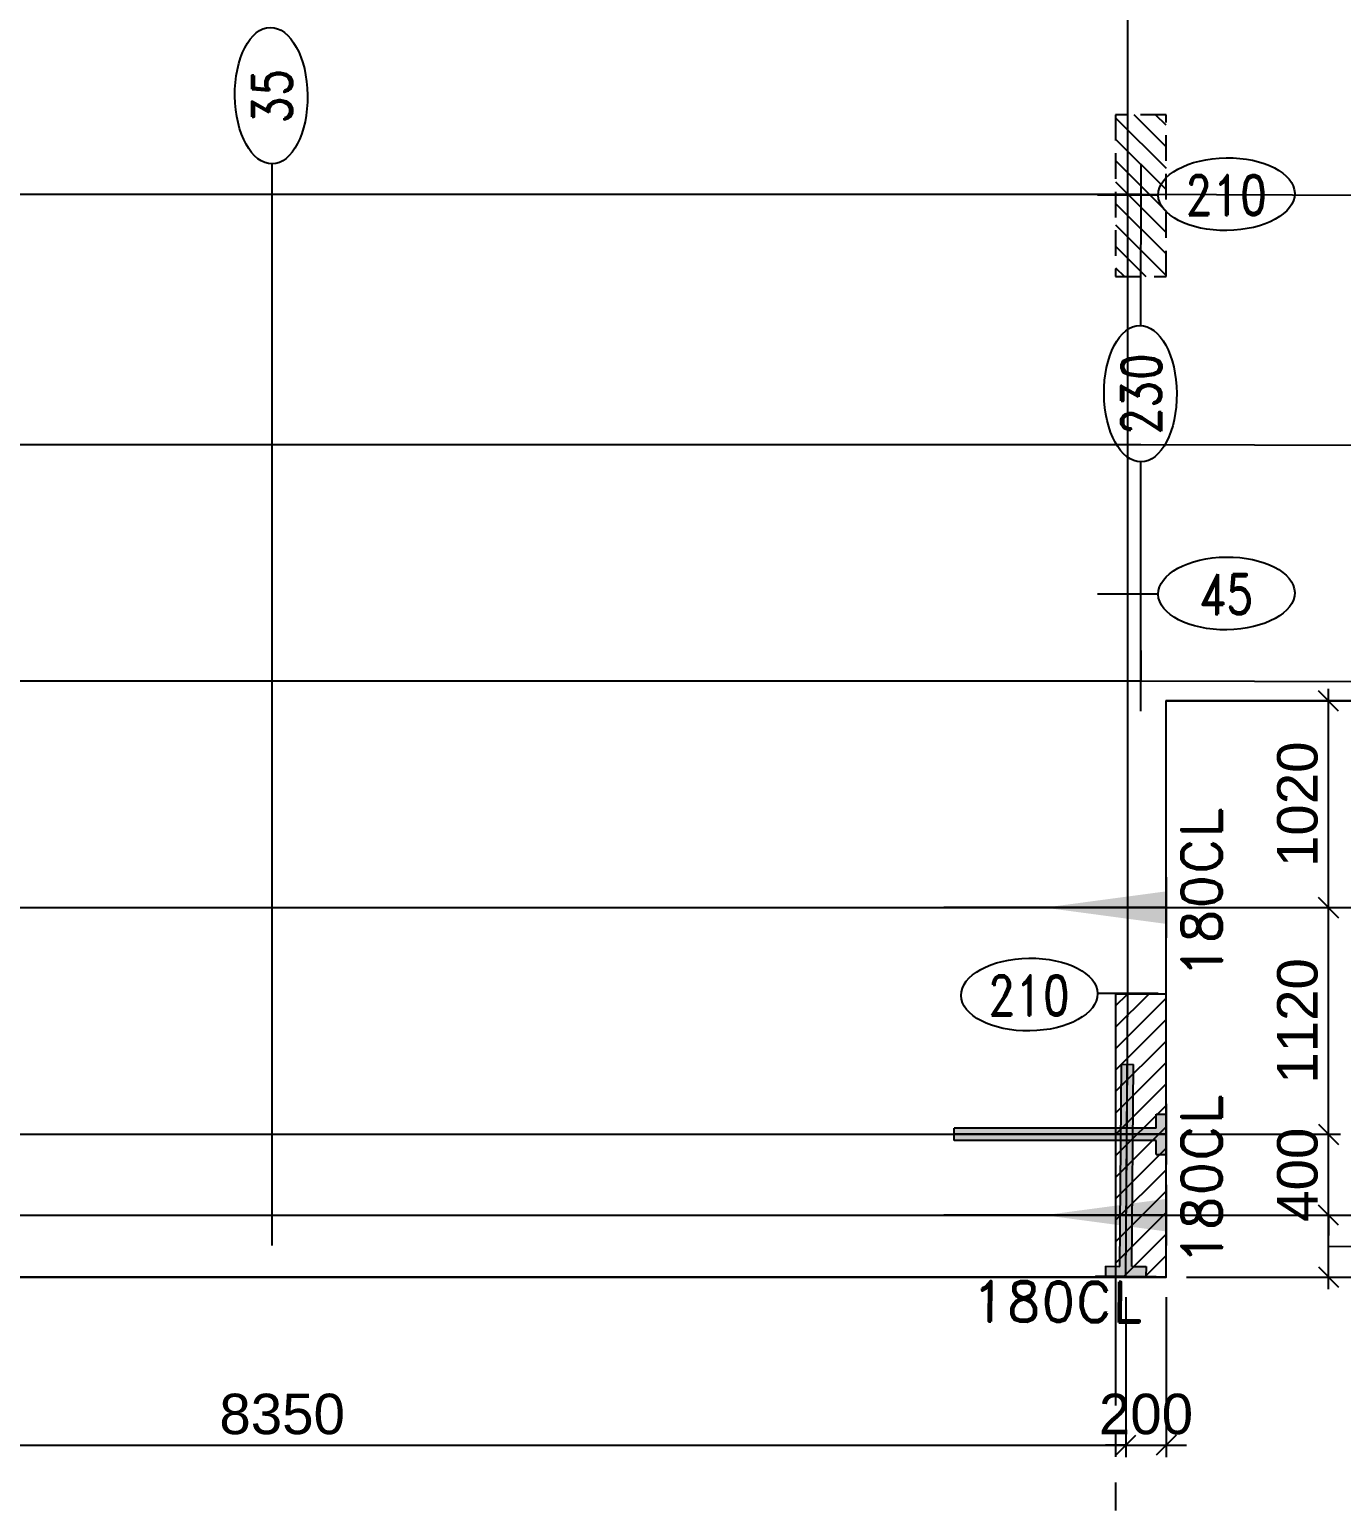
# Model space of a CAD drawing. Header units: centimetres. Extents: x 96271 to 179142, y 9855 to 112216.
# Drawn here: x 149199 to 149848, y 61060 to 61792 of the extents above; entities that cross this region are included whole.
import ezdxf
from ezdxf.enums import TextEntityAlignment as Align

# ---------------------------------------------------------------- set-up
doc = ezdxf.new("R2010")
doc.units = ezdxf.units.CM
doc.header["$LTSCALE"] = 100
doc.header["$MEASUREMENT"] = 0
doc.header["$PDSIZE"] = 0.2
doc.linetypes.add('B-11553-XREF-L+1341.1-00$0$CENTER', pattern=[50.8, 31.75, -6.35, 6.35, -6.35])
doc.linetypes.add('B-11553-XREF-L+1341.1-00$0$DASHED2', pattern=[9.525, 6.35, -3.175])
doc.layers.get('0').update_dxf_attribs({"linetype": 'CONTINUOUS'})
doc.layers.get('DEFPOINTS').update_dxf_attribs({"linetype": 'CONTINUOUS'})
for name, color, linetype in [('B-11553-XREF-L+1341.1-00$0$CCL-COLUMN', 4, 'CONTINUOUS'), ('B-11553-XREF-L+1341.1-00$0$CCL-COLUMN HATCH', 8, 'CONTINUOUS'), ('B-11553-XREF-L+1341.1-00$0$CCL-COLUMN UNDER', 7, 'B-11553-XREF-L+1341.1-00$0$DASHED2'), ('B-11553-XREF-L+1341.1-00$0$CCL-GRID LINE', 8, 'B-11553-XREF-L+1341.1-00$0$CENTER'), ('B-11553-XREF-L+1341.1-00$0$CCL-SLAB EDGE', 1, 'CONTINUOUS'), ('CCL-TENDON 1 HORIZONTAL', 7, 'CONTINUOUS'), ('CCL-TENDON 1 VERTICAL', 7, 'CONTINUOUS'), ('CCL-TENDON DIM-H', 7, 'CONTINUOUS'), ('CCL-TENDON DIM-V', 1, 'CONTINUOUS'), ('CCL-TENDON HEIGHT-H', 4, 'CONTINUOUS'), ('CCL-TENDON HEIGHT-V', 4, 'CONTINUOUS'), ('CCL-TENDON TYPE-H', 3, 'CONTINUOUS'), ('CCL-TENDON TYPE-V', 3, 'CONTINUOUS'), ('CCL-TENDON-H', 8, 'CONTINUOUS'), ('CCL-TENDON-V', 8, 'CONTINUOUS'), ('cclBeamSlab', 7, 'CONTINUOUS'), ('Giff_Tendon_TendSched', 3, 'CONTINUOUS')]:
    doc.layers.add(name, color=color, linetype=linetype)
doc.styles.add('ROMAND', font='romand.shx', dxfattribs={"height": 10})
doc.styles.add('style1', font='sanss___.ttf')
doc.dimstyles.new('CCL-100', dxfattribs={"dimtxt": 200, "dimasz": 100, "dimexe": 60, "dimexo": 100, "dimgap": 50, "dimtad": 1, "dimdec": 0, "dimrnd": 5, "dimdsep": 46, "dimtxsty": 'style1', "dimblk": 'OBLIQUE', "dimcen": 90, "dimdle": 60, "dimclrd": 256, "dimclre": 8, "dimclrt": 7, "dimadec": 0, "dimazin": 0, "dimtfac": 1, "dimtdec": 0, "dimtix": 1, "dimtmove": 1, "dimatfit": 3, "dimfxl": 1, "dimtolj": 1, "dimarcsym": 0})

# ---------------------------------------------------------------- blocks, each defined once
blk = doc.blocks.new('ccl-gu-dead_end')
h = blk.add_hatch(color=7)
h.paths.add_polyline_path([(1050, 0), (1050, 30), (50, 30), (50, 100), (0, 100), (0, 0)])
h.paths.add_polyline_path([(1050, -30), (1050, 0), (0, 0), (0, -100), (50, -100), (50, -30)])
at = {"color": 7}
for p, q in [((0, 100), (0, -100)), ((50, 100), (0, 100)), ((50, 100), (50, 30)), ((0, 0), (1050, 0)), ((50, 30), (1050, 30)), ((1050, 30), (1050, -30)), ((50, -30), (1050, -30)), ((50, -30), (50, -100)), ((50, -100), (0, -100))]:
    blk.add_line(p, q, dxfattribs=at)
blk = doc.blocks.new('1-v', base_point=(12672, 12742.6))
at = {"layer": 'CCL-TENDON-V'}
blk.add_lwpolyline([(12672, 12742.6), (12682.7, 14142.6), (12682.7, 14887.57), (12682.7, 15810.09), (12682.7, 16117.6), (12682.7, 16870.84), (12682.7, 17526.78), (12682.7, 18092.6), (12682.7, 18708.56), (12682.7, 19422.62), (12682.7, 20242.6), (12682.7, 21062.58), (12682.7, 21776.64), (12682.7, 22392.6), (12682.7, 22741.98), (12682.7, 23452.45), (12682.7, 23942.6)], dxfattribs=at)
at = {"layer": 'CCL-TENDON TYPE-V', "rotation": 89.56210506845096}
blk.add_blockref('ccl-gu-dead_end', (12672, 12742.6), dxfattribs=at)
blk = doc.blocks.new('ccl-Tend-Chair-Height-Text')
at = {"color": 4}
blk.add_ellipse((469, 6), major_axis=(469, 6), ratio=0.532883, dxfattribs=at)
at = {"color": 3, "style": 'ROMAND', "width": 0.8}
blk.add_attdef('CHAIR_HT', text='', height=275, dxfattribs=at).set_placement((466, 0), align=Align.MIDDLE)
blk = doc.blocks.new('ccl-gu-live_end')
at = {"color": 7}
blk.add_line((0, 0), (1100, 0), dxfattribs=at)
blk.add_solid([(602.5, 0), (0, 80.5), (0, -80.5)], dxfattribs=at)
blk = doc.blocks.new('0-h', base_point=(4022, 13046.2))
at = {"layer": 'CCL-TENDON-H'}
blk.add_lwpolyline([(4022, 13046.2), (4783.69, 13046.2), (5700.7, 13046.2), (6292.62, 13046.2), (7127.72, 13046.2), (8447, 13046.2), (9766.28, 13046.2), (10601.38, 13046.2), (11193.3, 13046.2), (11678.57, 13046.2), (12872, 13046.2)], dxfattribs=at)
at = {"layer": 'CCL-TENDON TYPE-H'}
blk.add_blockref('ccl-gu-dead_end', (4022, 13046.2), dxfattribs=at)
at = {"layer": 'CCL-TENDON TYPE-H', "rotation": 180}
blk.add_blockref('ccl-gu-live_end', (12872, 13046.2), dxfattribs=at)
blk = doc.blocks.new('1-h', base_point=(4022, 13446.2))
at = {"layer": 'CCL-TENDON-H'}
blk.add_lwpolyline([(4022, 13446.2), (4783.69, 13446.2), (5700.7, 13446.2), (6292.62, 13446.2), (7127.72, 13446.2), (8447, 13446.2), (9766.28, 13446.2), (10601.38, 13446.2), (11193.3, 13446.2), (11678.57, 13446.2), (12872, 13446.2)], dxfattribs=at)
at = {"layer": 'CCL-TENDON TYPE-H'}
blk.add_blockref('ccl-gu-live_end', (4022, 13446.2), dxfattribs=at)
at = {"layer": 'CCL-TENDON TYPE-H', "rotation": 180}
blk.add_blockref('ccl-gu-dead_end', (12872, 13446.2), dxfattribs=at)
blk = doc.blocks.new('2-h', base_point=(4022, 14567.6))
at = {"layer": 'CCL-TENDON-H'}
blk.add_lwpolyline([(4022, 14567.6), (5342.21, 14567.6), (6545.72, 14567.6), (8447, 14567.6), (9766.28, 14567.6), (10601.38, 14567.6), (11193.3, 14567.6), (11678.57, 14567.6), (12872, 14567.6)], dxfattribs=at)
at = {"layer": 'CCL-TENDON TYPE-H'}
blk.add_blockref('ccl-gu-dead_end', (4022, 14567.6), dxfattribs=at)
at = {"layer": 'CCL-TENDON TYPE-H', "rotation": 180}
blk.add_blockref('ccl-gu-live_end', (12872, 14567.6), dxfattribs=at)
blk = doc.blocks.new('3-h', base_point=(4022, 15689.7))
at = {"layer": 'CCL-TENDON-H'}
blk.add_lwpolyline([(4022, 15689.7), (5342.21, 15689.7), (6545.72, 15689.7), (8447, 15689.7), (9513.7, 15689.7), (10188.91, 15689.7), (11059.87, 15689.7), (11705.82, 15689.7), (12439.07, 15689.7), (12747, 15689.7), (13872, 15685.7), (14837, 15685.7), (15153, 15685.7), (15958.5, 15685.7), (16764, 15685.7), (17472, 15685.7)], dxfattribs=at)
at = {"layer": 'CCL-TENDON TYPE-H'}
blk.add_blockref('ccl-gu-dead_end', (4022, 15689.7), dxfattribs=at)
at = {"layer": 'CCL-TENDON TYPE-H', "rotation": 180}
blk.add_blockref('ccl-gu-live_end', (17472, 15685.7), dxfattribs=at)
blk = doc.blocks.new('4-h', base_point=(4022, 16859.1))
at = {"layer": 'CCL-TENDON-H'}
blk.add_lwpolyline([(4022, 16859.1), (5342.21, 16859.1), (6545.72, 16859.1), (8447, 16859.1), (9513.7, 16859.1), (10188.91, 16859.1), (11059.87, 16859.1), (11705.82, 16859.1), (12439.07, 16859.1), (12747, 16859.1), (13872, 16855.1), (14837, 16855.1), (15153, 16855.1), (15831.76, 16855.1), (16849.9, 16855.1), (18002.3, 16855.1), (18672, 16855.1)], dxfattribs=at)
at = {"layer": 'CCL-TENDON TYPE-H'}
blk.add_blockref('ccl-gu-live_end', (4022, 16859.1), dxfattribs=at)
at = {"layer": 'CCL-TENDON TYPE-H', "rotation": 180}
blk.add_blockref('ccl-gu-dead_end', (18672, 16855.1), dxfattribs=at)
blk = doc.blocks.new('5-h', base_point=(4022, 18096.6))
at = {"layer": 'CCL-TENDON-H'}
blk.add_lwpolyline([(4022, 18096.6), (4783.69, 18096.6), (5700.7, 18096.6), (6292.62, 18096.6), (7127.72, 18096.6), (8447, 18096.6), (9513.7, 18096.6), (10188.91, 18096.6), (11059.87, 18096.6), (11705.82, 18096.6), (12439.07, 18096.6), (12747, 18096.6), (13872, 18092.6), (14837, 18092.6), (15153, 18092.6), (15820.4, 18092.6), (16821.5, 18092.6), (17991.86, 18092.6), (18672, 18092.6)], dxfattribs=at)
at = {"layer": 'CCL-TENDON TYPE-H'}
blk.add_blockref('ccl-gu-dead_end', (4022, 18096.6), dxfattribs=at)
at = {"layer": 'CCL-TENDON TYPE-H', "rotation": 180}
blk.add_blockref('ccl-gu-live_end', (18672, 18092.6), dxfattribs=at)
blk = doc.blocks.new('B-11553-XREF-L+1341.1-00', base_point=(3.4, 3.6))
at = {"layer": 'B-11553-XREF-L+1341.1-00$0$CCL-COLUMN HATCH'}
h = blk.add_hatch(dxfattribs=at)
h.set_pattern_fill('ANSI31', color=256, scale=600, angle=90, style=0)
h.set_pattern_definition([(135, (-42550.86, -3582.07), (-53.03301, -53.03301), [])])
h.paths.add_polyline_path([(8850, 5750), (8600, 5750), (8600, 4950), (8850, 4950)])
h = blk.add_hatch(dxfattribs=at)
h.set_pattern_fill('ANSI31', color=256, scale=600, style=0)
edge = h.paths.add_edge_path()
edge.add_line((8850, 400), (8850, 1400))
edge.add_line((8850, 1400), (8600, 1400))
edge.add_line((8600, 1400), (8600, 0))
edge.add_line((8600, 0), (8850, 0))
edge.add_line((8850, 0), (8850, 387.6))
at = {"layer": 'B-11553-XREF-L+1341.1-00$0$CCL-COLUMN'}
blk.add_lwpolyline([(8850, 400), (8850, 1400), (8600, 1400), (8600, 0), (8850, 0), (8850, 387.6)], dxfattribs=at)
at = {"layer": 'B-11553-XREF-L+1341.1-00$0$CCL-COLUMN UNDER', "ltscale": 0.2}
blk.add_lwpolyline([(8850, 5750), (8600, 5750), (8600, 4950), (8850, 4950)], close=True, dxfattribs=at)
at = {"layer": 'B-11553-XREF-L+1341.1-00$0$CCL-GRID LINE', "ltscale": 0.2}
for p, q in [((8600, 0), (8600, -1154.1)), ((-4995.5, 0), (18575.6, 0))]:
    blk.add_line(p, q, dxfattribs=at)
at = {"layer": 'B-11553-XREF-L+1341.1-00$0$CCL-SLAB EDGE'}
blk.add_lwpolyline([(16300, 8850), (16300, 13880), (10350, 13880), (10350, 8500), (8850, 8500), (8850, 11200), (0, 11200), (0, 0), (8850, 0), (8850, 2850), (10850, 2850), (10850, 1000), (13550, 1000), (13550, 2500), (16100, 2500), (16100, 6950), (16300, 6950), (16300, 8850)], dxfattribs=at)
blk = doc.blocks.new('_Oblique')
at = {"color": 0, "linetype": 'ByBlock', "lineweight": -2}
blk.add_line((-0.5, -0.5), (0.5, 0.5), dxfattribs=at)
blk = doc.blocks.new('*D1615')
at = {"layer": 'CCL-TENDON DIM-H', "lineweight": -2, "transparency": 16777216}
for p, q in [((14060, 12887.9), (14060, 13425.2)), ((13675.3, 12680), (13675.3, 13106.2)), ((13675.3, 12893.1), (14060, 12887.9))]:
    blk.add_line(p, q, dxfattribs=at)
at = {"layer": 'CCL-TENDON DIM-H', "color": 8, "lineweight": -2, "transparency": 16777216}
for p, q in [((12972, 13046.2), (13735.3, 13046.2)), ((12972, 12740), (13735.3, 12740))]:
    blk.add_line(p, q, dxfattribs=at)
at = {"layer": 'DEFPOINTS', "color": 0, "transparency": 16777216}
for p in [(12872, 13046.2), (13675.3, 13046.2), (12872, 12740)]:
    blk.add_point(p, dxfattribs=at)
at = {"layer": 'CCL-TENDON DIM-H', "lineweight": -2, "transparency": 16777216, "xscale": 100, "yscale": 100, "zscale": 100}
for p, rotation in [((13675.3, 13046.2), 90), ((13675.3, 12740), 270)]:
    blk.add_blockref('_Oblique', p, dxfattribs=dict(at, rotation=rotation))
at = {"layer": 'CCL-TENDON DIM-H', "color": 7, "transparency": 16777216, "insert": (13906.9, 13156.6), "char_height": 200, "attachment_point": 5, "rotation": 90, "style": 'style1'}
blk.add_mtext('\\A1;305', dxfattribs=at)
blk = doc.blocks.new('*D1616')
at = {"layer": 'CCL-TENDON DIM-H', "lineweight": -2, "transparency": 16777216}
for p, q in [((13675.3, 13446.2), (13675.3, 13546.2)), ((13675.3, 13046.2), (13675.3, 13446.2)), ((13675.3, 13046.2), (13675.3, 12946.2))]:
    blk.add_line(p, q, dxfattribs=at)
at = {"layer": 'CCL-TENDON DIM-H', "color": 8, "lineweight": -2, "transparency": 16777216}
for p, q in [((12972, 13446.2), (13735.3, 13446.2)), ((12972, 13046.2), (13735.3, 13046.2))]:
    blk.add_line(p, q, dxfattribs=at)
at = {"layer": 'DEFPOINTS', "color": 0, "transparency": 16777216}
for p in [(12872, 13446.2), (13675.3, 13446.2), (12872, 13046.2)]:
    blk.add_point(p, dxfattribs=at)
at = {"layer": 'CCL-TENDON DIM-H', "lineweight": -2, "transparency": 16777216, "xscale": 100, "yscale": 100, "zscale": 100}
for p, rotation in [((13675.3, 13446.2), 270), ((13675.3, 13046.2), 90)]:
    blk.add_blockref('_Oblique', p, dxfattribs=dict(at, rotation=rotation))
at = {"layer": 'CCL-TENDON DIM-H', "color": 7, "transparency": 16777216, "insert": (13522.3, 13246.2), "char_height": 200, "attachment_point": 5, "rotation": 90, "style": 'style1'}
blk.add_mtext('\\A1;400', dxfattribs=at)
blk = doc.blocks.new('*D1617')
at = {"layer": 'CCL-TENDON DIM-H', "lineweight": -2, "transparency": 16777216}
blk.add_line((13675.3, 13386.2), (13675.3, 14627.6), dxfattribs=at)
at = {"layer": 'CCL-TENDON DIM-H', "color": 8, "lineweight": -2, "transparency": 16777216}
for p, q in [((12972, 14567.6), (13735.3, 14567.6)), ((12972, 13446.2), (13735.3, 13446.2))]:
    blk.add_line(p, q, dxfattribs=at)
at = {"layer": 'DEFPOINTS', "color": 0, "transparency": 16777216}
for p in [(12872, 14567.6), (13675.3, 14567.6), (12872, 13446.2)]:
    blk.add_point(p, dxfattribs=at)
at = {"layer": 'CCL-TENDON DIM-H', "lineweight": -2, "transparency": 16777216, "xscale": 100, "yscale": 100, "zscale": 100}
for p, rotation in [((13675.3, 14567.6), 90), ((13675.3, 13446.2), 270)]:
    blk.add_blockref('_Oblique', p, dxfattribs=dict(at, rotation=rotation))
at = {"layer": 'CCL-TENDON DIM-H', "color": 7, "transparency": 16777216, "insert": (13522.3, 14006.9), "char_height": 200, "attachment_point": 5, "rotation": 90, "style": 'style1'}
blk.add_mtext('\\A1;1120', dxfattribs=at)
blk = doc.blocks.new('*D1618')
at = {"layer": 'CCL-TENDON DIM-H', "lineweight": -2, "transparency": 16777216}
blk.add_line((13675.3, 14507.6), (13675.3, 15650), dxfattribs=at)
at = {"layer": 'CCL-TENDON DIM-H', "color": 8, "lineweight": -2, "transparency": 16777216}
for p, q in [((12972, 15590), (13735.3, 15590)), ((12972, 14567.6), (13735.3, 14567.6))]:
    blk.add_line(p, q, dxfattribs=at)
at = {"layer": 'DEFPOINTS', "color": 0, "transparency": 16777216}
for p in [(12872, 15590), (13675.3, 15590), (12872, 14567.6)]:
    blk.add_point(p, dxfattribs=at)
at = {"layer": 'CCL-TENDON DIM-H', "lineweight": -2, "transparency": 16777216, "xscale": 100, "yscale": 100, "zscale": 100}
for p, rotation in [((13675.3, 15590), 90), ((13675.3, 14567.6), 270)]:
    blk.add_blockref('_Oblique', p, dxfattribs=dict(at, rotation=rotation))
at = {"layer": 'CCL-TENDON DIM-H', "color": 7, "transparency": 16777216, "insert": (13522.3, 15078.8), "char_height": 200, "attachment_point": 5, "rotation": 90, "style": 'style1'}
blk.add_mtext('\\A1;1020', dxfattribs=at)
blk = doc.blocks.new('*D1620')
at = {"layer": 'CCL-TENDON DIM-V', "color": 8, "lineweight": -2, "transparency": 16777216}
for p, q in [((4322, 12640), (4322, 11848.4)), ((12672, 12640), (12672, 11848.4))]:
    blk.add_line(p, q, dxfattribs=at)
at = {"layer": 'CCL-TENDON DIM-V', "lineweight": -2, "transparency": 16777216}
blk.add_line((4262, 11908.4), (12732, 11908.4), dxfattribs=at)
at = {"layer": 'DEFPOINTS', "color": 0, "transparency": 16777216}
for p in [(4322, 12740), (12672, 12740), (12672, 11908.4)]:
    blk.add_point(p, dxfattribs=at)
at = {"layer": 'CCL-TENDON DIM-V', "lineweight": -2, "transparency": 16777216, "xscale": 100, "yscale": 100, "zscale": 100, "rotation": 180}
blk.add_blockref('_Oblique', (4322, 11908.4), dxfattribs=at)
at = {"layer": 'CCL-TENDON DIM-V', "lineweight": -2, "transparency": 16777216, "xscale": 100, "yscale": 100, "zscale": 100}
blk.add_blockref('_Oblique', (12672, 11908.4), dxfattribs=at)
at = {"layer": 'CCL-TENDON DIM-V', "color": 7, "transparency": 16777216, "insert": (8497, 12061.5), "char_height": 200, "attachment_point": 5, "style": 'style1'}
blk.add_mtext('\\A1;8350', dxfattribs=at)
blk = doc.blocks.new('*D1621')
at = {"layer": 'CCL-TENDON DIM-V', "color": 8, "lineweight": -2, "transparency": 16777216}
for p, q in [((12672, 12640), (12672, 11848.4)), ((12872, 12640), (12872, 11848.4))]:
    blk.add_line(p, q, dxfattribs=at)
at = {"layer": 'CCL-TENDON DIM-V', "lineweight": -2, "transparency": 16777216}
for p, q in [((12672, 11908.4), (12572, 11908.4)), ((12672, 11908.4), (12872, 11908.4)), ((12872, 11908.4), (12972, 11908.4))]:
    blk.add_line(p, q, dxfattribs=at)
at = {"layer": 'DEFPOINTS', "color": 0, "transparency": 16777216}
for p in [(12672, 12740), (12872, 12740), (12872, 11908.4)]:
    blk.add_point(p, dxfattribs=at)
at = {"layer": 'CCL-TENDON DIM-V', "lineweight": -2, "transparency": 16777216, "xscale": 100, "yscale": 100, "zscale": 100}
blk.add_blockref('_Oblique', (12672, 11908.4), dxfattribs=at)
at = {"layer": 'CCL-TENDON DIM-V', "lineweight": -2, "transparency": 16777216, "xscale": 100, "yscale": 100, "zscale": 100, "rotation": 180}
blk.add_blockref('_Oblique', (12872, 11908.4), dxfattribs=at)
at = {"layer": 'CCL-TENDON DIM-V', "color": 7, "transparency": 16777216, "insert": (12772, 12061.4), "char_height": 200, "attachment_point": 5, "style": 'style1'}
blk.add_mtext('\\A1;200', dxfattribs=at)
blk = doc.blocks.new('A$C173F2883')
at = {"layer": 'CCL-TENDON HEIGHT-H', "color": 0}
for p, q in [((10240.6, 2272.1), (10240.6, 7622.5)), ((10240.6, 2272.1), (10240.6, 7622.5)), ((10240.6, 2272.1), (10240.6, 7622.5)), ((10240.6, 2272.1), (10240.6, 7622.5)), ((10240.6, 2272.1), (10240.6, 7622.5)), ((10240.6, 7322.5), (10240.6, 7622.5)), ((10240.6, 7322.5), (10240.6, 7622.5)), ((10240.6, 7322.5), (10240.6, 7622.5)), ((10240.6, 7322.5), (10240.6, 7622.5)), ((10240.6, 7322.5), (10240.6, 7622.5)), ((10240.6, 7322.5), (10240.6, 7622.5)), ((14540.8, 6823.9), (14541.1, 7622.5)), ((10240.6, 6085), (10240.6, 6385)), ((10240.6, 6085), (10240.6, 6385)), ((10240.6, 6085), (10240.6, 6385)), ((10240.6, 6085), (10240.6, 6385)), ((10240.6, 6085), (10240.6, 6385)), ((10240.6, 6085), (10240.6, 6385)), ((14540.5, 6230.7), (14540.5, 6235)), ((14540, 6085), (14540.2, 6148.3)), ((14540, 4915.6), (14540.5, 6148.3)), ((10240.6, 4915.6), (10240.6, 5215.6)), ((10240.6, 4915.6), (10240.6, 5215.6)), ((10240.6, 4915.6), (10240.6, 5215.6)), ((10240.6, 4915.6), (10240.6, 5215.6)), ((10240.6, 4915.6), (10240.6, 5215.6)), ((10240.6, 4915.6), (10240.6, 5215.6)), ((14540, 4915.6), (14541.1, 5215.6)), ((10240.6, 3793.5), (10240.6, 4093.5)), ((10240.6, 3793.5), (10240.6, 4093.5)), ((10240.6, 3793.5), (10240.6, 4093.5)), ((10240.6, 3793.5), (10240.6, 4093.5)), ((10240.6, 3793.5), (10240.6, 4093.5)), ((14665.6, 4093.5), (14665.6, 3793.5)), ((10240.6, 2672.1), (10240.6, 2972.1)), ((10240.6, 2672.1), (10240.6, 2972.1)), ((10240.6, 2672.1), (10240.6, 2972.1)), ((10240.6, 2672.1), (10240.6, 2972.1)), ((10240.6, 2672.1), (10240.6, 2972.1)), ((14665.6, 2972.1), (14665.6, 2672.1)), ((10240.6, 2272.1), (10240.6, 2572.1)), ((10240.6, 2272.1), (10240.6, 2572.1)), ((10240.6, 2272.1), (10240.6, 2572.1)), ((10240.6, 2272.1), (10240.6, 2572.1)), ((10240.6, 2272.1), (10240.6, 2572.1)), ((14665.6, 2572.1), (14665.6, 2272.1))]:
    blk.add_line(p, q, dxfattribs=at)
at = {"layer": 'CCL-TENDON HEIGHT-V', "color": 0}
for p, q in [((14626.3, 7468.5), (14326.3, 7468.5)), ((14626.3, 7468.5), (14326.3, 7468.5)), ((14626.3, 7468.5), (14326.3, 7468.5)), ((14626.3, 5493.5), (14326.3, 5493.5)), ((14626.3, 5493.5), (14326.3, 5493.5)), ((14626.3, 5493.5), (14326.3, 5493.5)), ((14626.3, 3518.5), (14326.3, 3518.5)), ((14626.3, 3518.5), (14326.3, 3518.5)), ((14626.3, 3518.5), (14326.3, 3518.5)), ((14615.6, 2117.3), (14315.6, 2119.6))]:
    blk.add_line(p, q, dxfattribs=at)
at = {"layer": 'CCL-TENDON TYPE-H'}
for p, q in [((14665.6, 3943.5), (25615.6, 3943.5)), ((14665.6, 2422.1), (25615.6, 2422.1))]:
    blk.add_line(p, q, dxfattribs=at)
at = {"layer": 'cclBeamSlab'}
blk.add_lwpolyline([(14663.6, 4965.9), (14663.6, 2115.9), (5815.6, 2115.9), (5815.6, 13315.9), (14663.6, 13315.9), (14663.6, 10615.9), (16663.6, 10615.9), (16663.6, 3115.9), (16663.6, 4965.9)], close=True, dxfattribs=at)
at = {"layer": 'CCL-TENDON 1 HORIZONTAL'}
for p, xscale, yscale, zscale, rotation, values in [((10240.6, 7622.5), 0.72, 0.72, 0.72, 90, {'CHAIR_HT': '35'}), ((14541.1, 6148.3), 0.7199999999999999, 0.7199999999999999, 0.7199999999999999, 89.79628253130299, {'CHAIR_HT': '230'})]:
    blk.add_blockref('ccl-Tend-Chair-Height-Text', p, dxfattribs=dict(at, xscale=xscale, yscale=yscale, zscale=zscale, rotation=rotation)).add_auto_attribs(values)
for name, p in [('5-h', (5815.6, 7472.5)), ('4-h', (5815.6, 6235)), ('3-h', (5815.6, 5065.6)), ('2-h', (5815.6, 3943.5)), ('1-h', (5815.6, 2822.1)), ('0-h', (5815.6, 2422.1))]:
    blk.add_blockref(name, p, dxfattribs=at)
at = {"layer": 'CCL-TENDON 1 VERTICAL'}
blk.add_blockref('1-v', (14465.6, 2118.5), dxfattribs=at)
at = {"layer": 'CCL-TENDON 1 VERTICAL', "xscale": 0.72, "yscale": 0.72, "zscale": 0.72}
for p, values in [((14626.3, 7468.5), {'CHAIR_HT': '210'}), ((14626.3, 5493.5), {'CHAIR_HT': '45'}), ((13650.5, 3509.3), {'CHAIR_HT': '210'})]:
    blk.add_blockref('ccl-Tend-Chair-Height-Text', p, dxfattribs=at).add_auto_attribs(values)
at = {"layer": 'Giff_Tendon_TendSched'}
blk.add_blockref('B-11553-XREF-L+1341.1-00', (5818.9, 2119.5), dxfattribs=at)
at = {"layer": 'CCL-TENDON HEIGHT-H', "style": 'ROMAND'}
for p in [(14940.6, 3593.5), (14940.6, 2174.6)]:
    blk.add_text('180CL', height=200, rotation=90, dxfattribs=at).set_placement(p)
at = {"layer": 'CCL-TENDON HEIGHT-V', "style": 'ROMAND'}
blk.add_text('180CL', height=200, rotation=359.56211, dxfattribs=at).set_placement((13702.8, 1897.3))
at = {"layer": 'CCL-TENDON DIM-H'}
for p1, p2, picture, middle in [((14665.6, 3943.5), (14665.6, 4965.9), '*D1618', (15315.9, 4454.7)), ((14665.6, 2822.1), (14665.6, 3943.5), '*D1617', (15315.9, 3382.8)), ((14665.6, 2422.1), (14665.6, 2822.1), '*D1616', (15315.9, 2622.1))]:
    dim = blk.add_aligned_dim(p1=p1, p2=p2, distance=-803.3, dimstyle='CCL-100', override={"dimclrt": 7}, dxfattribs=at)
    dim.commit()
    dim.dimension.update_dxf_attribs({"geometry": picture, "text_midpoint": middle, "insert": (1793.6, -10624.1)})
dim = blk.add_linear_dim(base=(15468.9, 2422.1), p1=(14665.6, 2115.9), p2=(14665.6, 2422.1), angle=90, dimstyle='CCL-100', dxfattribs=at)
dim.commit()
dim.dimension.update_dxf_attribs({"geometry": '*D1615', "text_midpoint": (15853.6, 2313.8), "dimtype": 129, "insert": (1793.6, -10624.1)})
at = {"layer": 'CCL-TENDON DIM-V'}
for p1, p2, picture, middle in [((6115.6, 2115.9), (14465.5, 2115.9), '*D1620', (10290.5, 1437.4)), ((14465.5, 2115.9), (14665.6, 2115.9), '*D1621', (14565.5, 1437.2))]:
    dim = blk.add_aligned_dim(p1=p1, p2=p2, distance=-831.6, dimstyle='CCL-100', override={"dimclrt": 7}, dxfattribs=at)
    dim.commit()
    dim.dimension.update_dxf_attribs({"geometry": picture, "text_midpoint": middle, "insert": (1793.6, -10624.1)})

msp = doc.modelspace()

# ---------------------------------------------------------------- block references
at = {"xscale": 0.1, "yscale": 0.1, "zscale": 0.1}
msp.add_blockref('A$C173F2883', (148295.204, 60963.743), dxfattribs=at)

doc.saveas('drawing.dxf')
